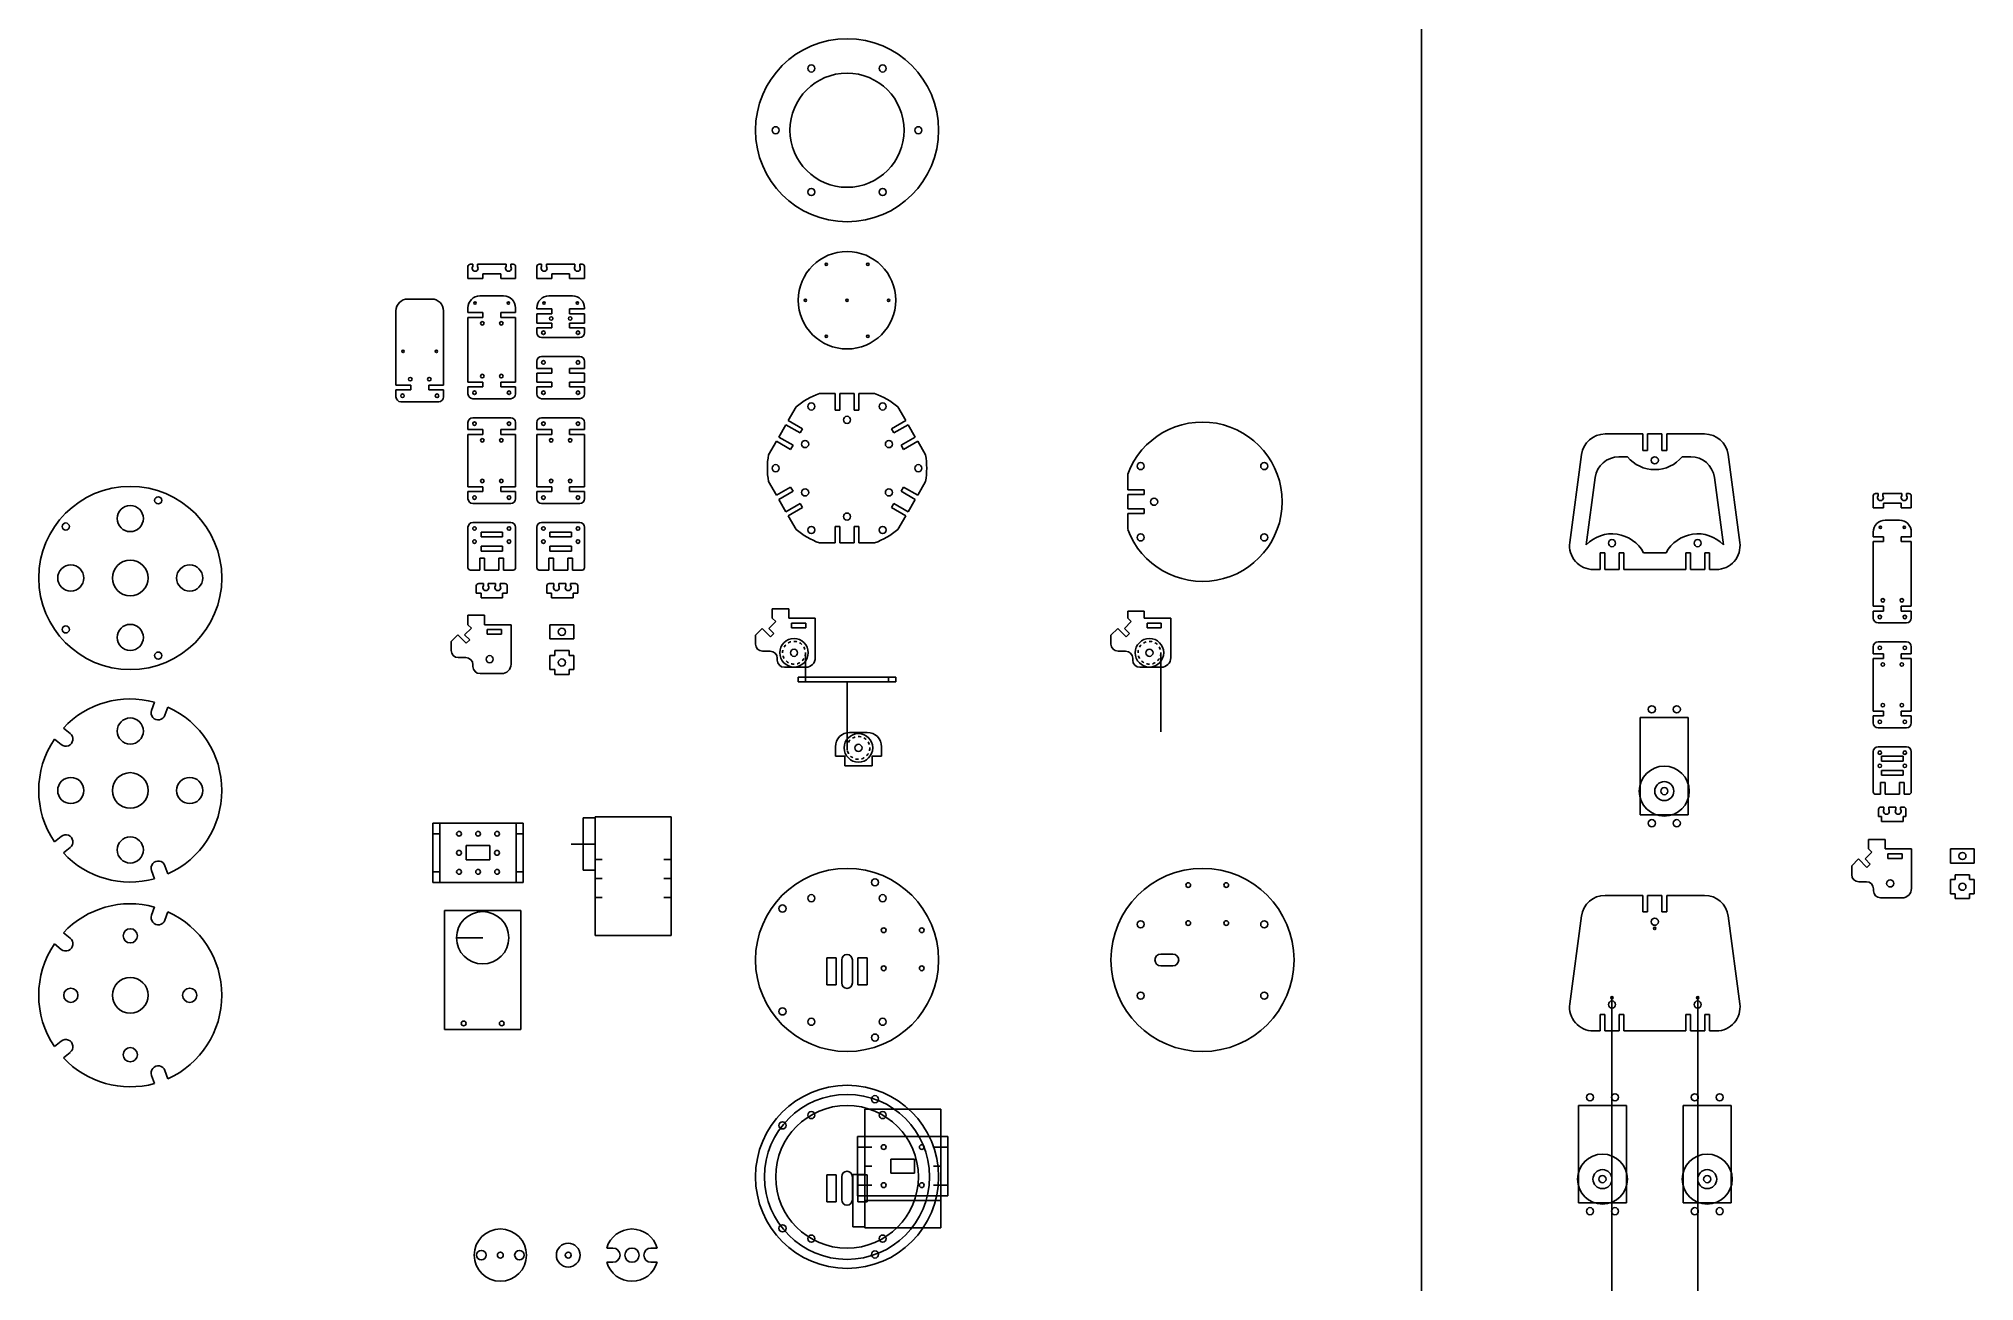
# Model space of a CAD drawing. Header units: millimetres. Extents: x 2248 to 3062, y 997 to 1520.
import ezdxf

# ---------------------------------------------------------------- set-up
doc = ezdxf.new("R2010")
doc.units = ezdxf.units.MM
doc.linetypes.add('JIS_02_1.2', pattern=[2.5, 1.25, -1.25])

msp = doc.modelspace()

# ---------------------------------------------------------------- linework, layer by layer
for p, q in [((2430.39, 1425.23), (2429.39, 1425.23)), ((2430.39, 1425.23), (2430.39, 1424.23)), ((2432.39, 1425.23), (2432.39, 1424.23)), ((2432.39, 1425.23), (2444.39, 1425.23)), ((2444.39, 1425.23), (2444.39, 1424.23)), ((2446.39, 1425.23), (2446.39, 1424.23)), ((2446.39, 1425.23), (2447.39, 1425.23)), ((2459.37, 1425.23), (2458.37, 1425.23)), ((2459.37, 1425.23), (2459.37, 1424.23)), ((2461.37, 1425.23), (2461.37, 1424.23)), ((2461.37, 1425.23), (2473.37, 1425.23)), ((2473.37, 1425.23), (2473.37, 1424.23)), ((2475.37, 1425.23), (2475.37, 1424.23)), ((2475.37, 1425.23), (2476.37, 1425.23)), ((2428.39, 1419.23), (2428.39, 1424.23)), ((2428.39, 1419.23), (2434.64, 1419.23)), ((2434.64, 1421.23), (2442.14, 1421.23)), ((2434.64, 1421.23), (2434.64, 1419.23)), ((2442.14, 1421.23), (2442.14, 1419.23)), ((2442.14, 1419.23), (2448.39, 1419.23)), ((2448.39, 1424.23), (2448.39, 1419.23)), ((2457.37, 1419.23), (2457.37, 1424.23)), ((2457.37, 1419.23), (2463.62, 1419.23)), ((2463.62, 1421.23), (2471.12, 1421.23)), ((2463.62, 1421.23), (2463.62, 1419.23)), ((2471.12, 1421.23), (2471.12, 1419.23)), ((2471.12, 1419.23), (2477.37, 1419.23)), ((2477.37, 1424.23), (2477.37, 1419.23)), ((2403.11, 1410.58), (2413.11, 1410.58)), ((2431.39, 1408.36), (2431.39, 1408.36)), ((2433.39, 1411.86), (2443.39, 1411.86)), ((2462.37, 1411.86), (2472.37, 1411.86)), ((2398.11, 1405.58), (2398.11, 1374.38)), ((2418.11, 1374.38), (2418.11, 1405.58)), ((2428.39, 1406.86), (2428.39, 1404.86)), ((2434.64, 1404.86), (2428.39, 1404.86)), ((2434.64, 1402.86), (2428.39, 1402.86)), ((2428.39, 1402.86), (2428.39, 1375.66)), ((2434.64, 1404.86), (2434.64, 1402.86)), ((2442.14, 1404.86), (2448.39, 1404.86)), ((2442.14, 1404.86), (2442.14, 1402.86)), ((2442.14, 1402.86), (2448.39, 1402.86)), ((2448.39, 1404.86), (2448.39, 1406.86)), ((2448.39, 1375.66), (2448.39, 1402.86)), ((2457.37, 1406.4), (2457.37, 1406.86)), ((2463.62, 1406.4), (2457.37, 1406.4)), ((2463.62, 1404.4), (2457.37, 1404.4)), ((2457.37, 1400.4), (2457.37, 1404.4)), ((2463.62, 1400.4), (2457.37, 1400.4)), ((2463.62, 1406.4), (2463.62, 1404.4)), ((2463.62, 1400.4), (2463.62, 1398.4)), ((2471.12, 1406.4), (2477.37, 1406.4)), ((2471.12, 1406.4), (2471.12, 1404.4)), ((2471.12, 1404.4), (2477.37, 1404.4)), ((2471.12, 1400.4), (2477.37, 1400.4)), ((2471.12, 1400.4), (2471.12, 1398.4)), ((2477.37, 1406.4), (2477.37, 1406.86)), ((2477.37, 1400.4), (2477.37, 1404.4)), ((2457.37, 1396.4), (2457.37, 1398.4)), ((2463.62, 1398.4), (2457.37, 1398.4)), ((2459.37, 1394.4), (2475.37, 1394.4)), ((2471.12, 1398.4), (2477.37, 1398.4)), ((2477.37, 1396.4), (2477.37, 1398.4)), ((2401.11, 1388.08), (2401.11, 1388.08)), ((2457.37, 1384.4), (2457.37, 1381.4)), ((2459.37, 1386.4), (2475.37, 1386.4)), ((2477.37, 1384.4), (2477.37, 1381.4)), ((2434.64, 1375.66), (2428.39, 1375.66)), ((2434.64, 1373.66), (2434.64, 1375.66)), ((2442.14, 1373.66), (2442.14, 1375.66)), ((2442.14, 1375.66), (2448.39, 1375.66)), ((2463.62, 1381.4), (2457.37, 1381.4)), ((2463.62, 1379.4), (2457.37, 1379.4)), ((2457.37, 1379.4), (2457.37, 1375.66)), ((2463.62, 1375.66), (2457.37, 1375.66)), ((2463.62, 1381.4), (2463.62, 1379.4)), ((2463.62, 1373.66), (2463.62, 1375.66)), ((2471.12, 1381.4), (2477.37, 1381.4)), ((2471.12, 1381.4), (2471.12, 1379.4)), ((2471.12, 1379.4), (2477.37, 1379.4)), ((2471.12, 1373.66), (2471.12, 1375.66)), ((2471.12, 1375.66), (2477.37, 1375.66)), ((2477.37, 1379.4), (2477.37, 1375.66)), ((2398.11, 1374.38), (2404.36, 1374.38)), ((2398.11, 1372.38), (2398.11, 1369.38)), ((2404.36, 1372.38), (2398.11, 1372.38)), ((2404.36, 1372.38), (2404.36, 1374.38)), ((2411.86, 1372.38), (2411.86, 1374.38)), ((2411.86, 1374.38), (2418.11, 1374.38)), ((2411.86, 1372.38), (2418.11, 1372.38)), ((2418.11, 1372.38), (2418.11, 1369.38)), ((2428.39, 1373.66), (2428.39, 1370.66)), ((2434.64, 1373.66), (2428.39, 1373.66)), ((2430.39, 1368.66), (2446.39, 1368.66)), ((2442.14, 1373.66), (2448.39, 1373.66)), ((2448.39, 1373.66), (2448.39, 1370.66)), ((2463.62, 1373.66), (2457.37, 1373.66)), ((2457.37, 1373.66), (2457.37, 1370.66)), ((2459.37, 1368.66), (2475.37, 1368.66)), ((2471.12, 1373.66), (2477.37, 1373.66)), ((2477.37, 1373.66), (2477.37, 1370.66)), ((2582.78, 1370.83), (2576.16, 1370.83)), ((2582.78, 1363.89), (2582.78, 1370.83)), ((2584.78, 1370.83), (2584.78, 1363.89)), ((2590.78, 1370.83), (2584.78, 1370.83)), ((2590.78, 1370.83), (2584.78, 1370.83)), ((2590.78, 1370.83), (2590.78, 1363.89)), ((2592.78, 1363.89), (2592.78, 1370.83)), ((2599.39, 1370.83), (2592.78, 1370.83)), ((2400.11, 1367.38), (2416.11, 1367.38)), ((2430.39, 1360.66), (2446.39, 1360.66)), ((2459.37, 1360.66), (2475.37, 1360.66)), ((2566.37, 1365.18), (2563.06, 1359.45)), ((2569.07, 1355.98), (2563.06, 1359.45)), ((2582.78, 1363.89), (2584.78, 1363.89)), ((2590.78, 1363.89), (2592.78, 1363.89)), ((2606.48, 1355.98), (2612.49, 1359.45)), ((2609.18, 1365.18), (2612.49, 1359.45)), ((2428.39, 1358.66), (2428.39, 1355.66)), ((2434.64, 1355.66), (2428.39, 1355.66)), ((2434.64, 1353.66), (2428.39, 1353.66)), ((2428.39, 1353.66), (2428.39, 1331.56)), ((2434.64, 1355.66), (2434.64, 1353.66)), ((2442.14, 1355.66), (2448.39, 1355.66)), ((2442.14, 1355.66), (2442.14, 1353.66)), ((2442.14, 1353.66), (2448.39, 1353.66)), ((2448.39, 1355.66), (2448.39, 1358.66)), ((2448.39, 1353.66), (2448.39, 1331.56)), ((2457.37, 1358.66), (2457.37, 1355.66)), ((2463.62, 1355.66), (2457.37, 1355.66)), ((2463.62, 1353.66), (2457.37, 1353.66)), ((2457.37, 1353.66), (2457.37, 1331.56)), ((2463.62, 1355.66), (2463.62, 1353.66)), ((2471.12, 1355.66), (2477.37, 1355.66)), ((2471.12, 1355.66), (2471.12, 1353.66)), ((2471.12, 1353.66), (2477.37, 1353.66)), ((2477.37, 1355.66), (2477.37, 1358.66)), ((2477.37, 1353.66), (2477.37, 1331.56)), ((2562.06, 1357.72), (2559.06, 1352.52)), ((2562.06, 1357.72), (2559.06, 1352.52)), ((2559.06, 1352.52), (2565.07, 1349.05)), ((2562.06, 1357.72), (2568.07, 1354.25)), ((2568.07, 1354.25), (2569.07, 1355.98)), ((2607.48, 1354.25), (2606.48, 1355.98)), ((2613.49, 1357.72), (2607.48, 1354.25)), ((2616.49, 1352.52), (2610.48, 1349.05)), ((2613.49, 1357.72), (2616.49, 1352.52)), ((2613.49, 1357.72), (2616.49, 1352.52)), ((2922.45, 1353.82), (2906.53, 1353.82)), ((2922.45, 1346.89), (2922.45, 1353.82)), ((2924.45, 1353.82), (2924.45, 1346.89)), ((2930.45, 1353.82), (2924.45, 1353.82)), ((2930.45, 1353.82), (2924.45, 1353.82)), ((2930.45, 1353.82), (2930.45, 1346.89)), ((2932.45, 1346.89), (2932.45, 1353.82)), ((2932.45, 1353.82), (2948.38, 1353.82)), ((2558.06, 1350.79), (2554.75, 1345.06)), ((2564.07, 1347.32), (2558.06, 1350.79)), ((2564.07, 1347.32), (2565.07, 1349.05)), ((2611.48, 1347.32), (2610.48, 1349.05)), ((2611.48, 1347.32), (2617.49, 1350.79)), ((2617.49, 1350.79), (2620.8, 1345.06)), ((2891.68, 1308.15), (2896.61, 1345.15)), ((2912.33, 1344.22), (2915.93, 1344.22)), ((2922.45, 1346.89), (2924.45, 1346.89)), ((2930.45, 1346.89), (2932.45, 1346.89)), ((2942.57, 1344.24), (2938.99, 1344.23)), ((2963.22, 1308.15), (2958.29, 1345.15)), ((2705.83, 1336.94), (2705.83, 1330.32)), ((2898.64, 1307.22), (2902.41, 1335.54)), ((2956.31, 1307.23), (2952.5, 1335.57)), ((2434.64, 1331.56), (2428.39, 1331.56)), ((2428.39, 1326.56), (2428.39, 1329.56)), ((2434.64, 1329.56), (2428.39, 1329.56)), ((2434.64, 1329.56), (2434.64, 1331.56)), ((2442.14, 1331.56), (2448.39, 1331.56)), ((2442.14, 1329.56), (2442.14, 1331.56)), ((2442.14, 1329.56), (2448.39, 1329.56)), ((2448.39, 1329.56), (2448.39, 1326.56)), ((2463.62, 1331.56), (2457.37, 1331.56)), ((2457.37, 1326.56), (2457.37, 1329.56)), ((2463.62, 1329.56), (2457.37, 1329.56)), ((2463.62, 1329.56), (2463.62, 1331.56)), ((2471.12, 1331.56), (2477.37, 1331.56)), ((2471.12, 1329.56), (2471.12, 1331.56)), ((2471.12, 1329.56), (2477.37, 1329.56)), ((2477.37, 1329.56), (2477.37, 1326.56)), ((2554.75, 1333.76), (2558.06, 1328.03)), ((2564.07, 1331.5), (2558.06, 1328.03)), ((2559.06, 1326.3), (2565.07, 1329.76)), ((2565.07, 1329.76), (2564.07, 1331.5)), ((2611.48, 1331.5), (2610.48, 1329.76)), ((2616.49, 1326.3), (2610.48, 1329.76)), ((2611.48, 1331.5), (2617.49, 1328.03)), ((2617.49, 1328.03), (2620.8, 1333.76)), ((2712.77, 1330.32), (2705.83, 1330.32)), ((2705.83, 1328.32), (2712.77, 1328.32)), ((2705.83, 1328.32), (2705.83, 1322.32)), ((2705.83, 1328.32), (2705.83, 1322.32)), ((2712.77, 1328.32), (2712.77, 1330.32)), ((3019.33, 1322.78), (3019.33, 1327.78)), ((3021.33, 1328.78), (3020.33, 1328.78)), ((3021.33, 1328.78), (3021.33, 1327.78)), ((3023.33, 1328.78), (3023.33, 1327.78)), ((3023.33, 1328.78), (3031.33, 1328.78)), ((3031.33, 1328.78), (3031.33, 1327.78)), ((3033.33, 1328.78), (3033.33, 1327.78)), ((3033.33, 1328.78), (3034.33, 1328.78)), ((3035.33, 1327.78), (3035.33, 1322.78)), ((2430.39, 1324.56), (2446.39, 1324.56)), ((2459.37, 1324.56), (2475.37, 1324.56)), ((2559.06, 1326.3), (2562.06, 1321.1)), ((2559.06, 1326.3), (2562.06, 1321.1)), ((2562.06, 1321.1), (2568.07, 1324.57)), ((2569.07, 1322.84), (2563.06, 1319.37)), ((2563.06, 1319.37), (2566.37, 1313.63)), ((2569.07, 1322.84), (2568.07, 1324.57)), ((2607.48, 1324.57), (2606.48, 1322.84)), ((2606.48, 1322.84), (2612.49, 1319.37)), ((2613.49, 1321.1), (2607.48, 1324.57)), ((2609.18, 1313.63), (2612.49, 1319.37)), ((2613.49, 1321.1), (2616.49, 1326.3)), ((2613.49, 1321.1), (2616.49, 1326.3)), ((2705.83, 1322.32), (2712.77, 1322.32)), ((2712.77, 1320.32), (2705.83, 1320.32)), ((2705.83, 1320.32), (2705.83, 1313.71)), ((2712.77, 1320.32), (2712.77, 1322.32)), ((3019.33, 1322.78), (3023.58, 1322.78)), ((3031.08, 1324.78), (3023.58, 1324.78)), ((3023.58, 1324.78), (3023.58, 1322.78)), ((3031.08, 1322.78), (3031.08, 1324.78)), ((3035.33, 1322.78), (3031.08, 1322.78)), ((2428.39, 1314.56), (2428.39, 1297.56)), ((2430.39, 1316.56), (2446.39, 1316.56)), ((2433.89, 1312.56), (2442.89, 1312.56)), ((2433.89, 1310.56), (2433.89, 1312.56)), ((2433.89, 1310.56), (2442.89, 1310.56)), ((2442.89, 1310.56), (2442.89, 1312.56)), ((2448.39, 1314.56), (2448.39, 1297.56)), ((2457.37, 1314.56), (2457.37, 1297.56)), ((2459.37, 1316.56), (2475.37, 1316.56)), ((2462.87, 1312.56), (2471.87, 1312.56)), ((2462.87, 1310.56), (2462.87, 1312.56)), ((2462.87, 1310.56), (2471.87, 1310.56)), ((2471.87, 1310.56), (2471.87, 1312.56)), ((2477.37, 1314.56), (2477.37, 1297.56)), ((2584.78, 1314.93), (2582.78, 1314.93)), ((2582.78, 1314.93), (2582.78, 1307.99)), ((2584.78, 1307.99), (2584.78, 1314.93)), ((2592.78, 1314.93), (2590.78, 1314.93)), ((2590.78, 1307.99), (2590.78, 1314.93)), ((2592.78, 1314.93), (2592.78, 1307.99)), ((3019.33, 1312.56), (3019.33, 1310.56)), ((3019.33, 1310.56), (3023.58, 1310.56)), ((3022.33, 1314.06), (3022.33, 1314.06)), ((3023.58, 1310.56), (3023.58, 1308.56)), ((3024.33, 1317.56), (3030.33, 1317.56)), ((3035.33, 1310.56), (3031.08, 1310.56)), ((3031.08, 1310.56), (3031.08, 1308.56)), ((3035.33, 1310.56), (3035.33, 1312.56)), ((2433.89, 1306.56), (2442.89, 1306.56)), ((2433.89, 1304.56), (2433.89, 1306.56)), ((2433.89, 1304.56), (2442.89, 1304.56)), ((2442.89, 1304.56), (2442.89, 1306.56)), ((2462.87, 1306.56), (2471.87, 1306.56)), ((2462.87, 1304.56), (2462.87, 1306.56)), ((2462.87, 1304.56), (2471.87, 1304.56)), ((2471.87, 1304.56), (2471.87, 1306.56)), ((2576.16, 1307.99), (2582.78, 1307.99)), ((2584.78, 1307.99), (2590.78, 1307.99)), ((2584.78, 1307.99), (2590.78, 1307.99)), ((2592.78, 1307.99), (2599.39, 1307.99)), ((2906.45, 1303.76), (2904.45, 1303.76)), ((2904.45, 1303.76), (2904.45, 1296.82)), ((2906.45, 1296.82), (2906.45, 1303.76)), ((2914.45, 1303.76), (2912.45, 1303.76)), ((2912.45, 1296.82), (2912.45, 1303.76)), ((2914.45, 1303.76), (2914.45, 1296.82)), ((2922.75, 1303.76), (2932.21, 1303.76)), ((2942.5, 1303.76), (2940.5, 1303.76)), ((2940.5, 1303.76), (2940.5, 1296.82)), ((2942.5, 1296.82), (2942.5, 1303.76)), ((2950.5, 1303.76), (2948.5, 1303.76)), ((2948.5, 1296.82), (2948.5, 1303.76)), ((2950.5, 1303.76), (2950.5, 1296.82)), ((3019.33, 1308.56), (3019.33, 1281.36)), ((3023.58, 1308.56), (3019.33, 1308.56)), ((3031.08, 1308.56), (3035.33, 1308.56)), ((3035.33, 1281.36), (3035.33, 1308.56)), ((2429.39, 1296.56), (2433.39, 1296.56)), ((2435.39, 1301.56), (2433.39, 1301.56)), ((2433.39, 1301.56), (2433.39, 1296.56)), ((2433.39, 1296.56), (2433.39, 1296.56)), ((2435.39, 1301.56), (2435.39, 1296.56)), ((2435.39, 1296.56), (2441.39, 1296.56)), ((2441.39, 1301.56), (2441.39, 1296.56)), ((2441.39, 1301.56), (2443.39, 1301.56)), ((2443.39, 1301.56), (2443.39, 1296.56)), ((2443.39, 1296.56), (2447.39, 1296.56)), ((2458.37, 1296.56), (2462.37, 1296.56)), ((2464.37, 1301.56), (2462.37, 1301.56)), ((2462.37, 1301.56), (2462.37, 1296.56)), ((2462.37, 1296.56), (2462.37, 1296.56)), ((2464.37, 1301.56), (2464.37, 1296.56)), ((2464.37, 1296.56), (2470.37, 1296.56)), ((2470.37, 1301.56), (2470.37, 1296.56)), ((2470.37, 1301.56), (2472.37, 1301.56)), ((2472.37, 1301.56), (2472.37, 1296.56)), ((2472.37, 1296.56), (2476.37, 1296.56)), ((2904.45, 1296.82), (2901.59, 1296.82)), ((2906.45, 1296.82), (2912.45, 1296.82)), ((2906.45, 1296.82), (2912.45, 1296.82)), ((2940.5, 1296.82), (2914.45, 1296.82)), ((2919.45, 1296.82), (2919.45, 1296.82)), ((2935.5, 1296.82), (2935.5, 1296.82)), ((2942.5, 1296.82), (2948.5, 1296.82)), ((2942.5, 1296.82), (2948.5, 1296.82)), ((2950.5, 1296.82), (2953.31, 1296.82)), ((2431.89, 1286.92), (2431.89, 1289.92)), ((2433.89, 1286.92), (2431.89, 1286.92)), ((2434.89, 1290.92), (2432.89, 1290.92)), ((2433.89, 1286.92), (2433.89, 1284.92)), ((2434.89, 1290.92), (2434.89, 1289.92)), ((2436.89, 1290.92), (2439.89, 1290.92)), ((2436.89, 1290.92), (2436.89, 1289.92)), ((2439.89, 1290.92), (2439.89, 1289.92)), ((2441.89, 1290.92), (2443.89, 1290.92)), ((2441.89, 1290.92), (2441.89, 1289.92)), ((2442.89, 1286.92), (2442.89, 1284.92)), ((2442.89, 1286.92), (2444.89, 1286.92)), ((2444.89, 1286.92), (2444.89, 1289.92)), ((2461.55, 1286.92), (2461.55, 1289.92)), ((2463.55, 1286.92), (2461.55, 1286.92)), ((2464.55, 1290.92), (2462.55, 1290.92)), ((2463.55, 1286.92), (2463.55, 1284.92)), ((2464.55, 1290.92), (2464.55, 1289.92)), ((2466.55, 1290.92), (2469.55, 1290.92)), ((2466.55, 1290.92), (2466.55, 1289.92)), ((2469.55, 1290.92), (2469.55, 1289.92)), ((2471.55, 1290.92), (2473.55, 1290.92)), ((2471.55, 1290.92), (2471.55, 1289.92)), ((2472.55, 1286.92), (2472.55, 1284.92)), ((2472.55, 1286.92), (2474.55, 1286.92)), ((2474.55, 1286.92), (2474.55, 1289.92)), ((2433.89, 1284.92), (2442.89, 1284.92)), ((2463.55, 1284.92), (2472.55, 1284.92)), ((2556.35, 1280.3), (2563.29, 1280.3)), ((2556.35, 1276.3), (2556.35, 1280.3)), ((2563.29, 1276.3), (2563.29, 1280.3)), ((2705.83, 1279.3), (2712.77, 1279.3)), ((2705.83, 1276.3), (2705.83, 1279.3)), ((2712.77, 1279.3), (2712.77, 1276.3)), ((3019.33, 1281.36), (3023.58, 1281.36)), ((3019.33, 1279.36), (3019.33, 1276.36)), ((3023.58, 1279.36), (3019.33, 1279.36)), ((3023.58, 1281.36), (3023.58, 1279.36)), ((3035.33, 1281.36), (3031.08, 1281.36)), ((3031.08, 1281.36), (3031.08, 1279.36)), ((3031.08, 1279.36), (3035.33, 1279.36)), ((3035.33, 1279.36), (3035.33, 1276.36)), ((2426.98, 1269.36), (2429.8, 1272.19)), ((2428.39, 1277.6), (2435.33, 1277.6)), ((2428.39, 1273.6), (2428.39, 1277.6)), ((2429.8, 1272.19), (2428.39, 1273.6)), ((2435.33, 1273.6), (2435.33, 1277.6)), ((2435.33, 1273.6), (2446.48, 1273.6)), ((2436.48, 1269.6), (2436.48, 1271.6)), ((2436.48, 1271.6), (2442.48, 1271.6)), ((2442.48, 1269.6), (2442.48, 1271.6)), ((2446.48, 1273.6), (2446.48, 1257.01)), ((2462.87, 1273.6), (2462.87, 1267.6)), ((2462.87, 1273.6), (2472.87, 1273.6)), ((2472.87, 1273.6), (2472.87, 1267.6)), ((2552.11, 1272.06), (2549.28, 1269.23)), ((2555.65, 1268.52), (2552.11, 1272.06)), ((2554.94, 1272.06), (2557.77, 1274.88)), ((2557.06, 1269.93), (2554.94, 1272.06)), ((2555.65, 1268.52), (2557.06, 1269.93)), ((2557.77, 1274.88), (2556.35, 1276.3)), ((2563.29, 1276.3), (2574.44, 1276.3)), ((2564.44, 1272.3), (2564.44, 1274.3)), ((2564.44, 1274.3), (2570.44, 1274.3)), ((2570.44, 1272.3), (2564.44, 1272.3)), ((2570.44, 1272.3), (2570.44, 1274.3)), ((2574.44, 1276.3), (2574.44, 1259.71)), ((2701.59, 1272.06), (2698.76, 1269.23)), ((2705.13, 1268.52), (2701.59, 1272.06)), ((2704.42, 1272.06), (2707.25, 1274.88)), ((2706.54, 1269.93), (2704.42, 1272.06)), ((2705.13, 1268.52), (2706.54, 1269.93)), ((2707.25, 1274.88), (2705.83, 1276.3)), ((2712.77, 1276.3), (2723.92, 1276.3)), ((2713.92, 1272.3), (2713.92, 1274.3)), ((2713.92, 1274.3), (2719.92, 1274.3)), ((2719.92, 1272.3), (2713.92, 1272.3)), ((2719.92, 1272.3), (2719.92, 1274.3)), ((2723.92, 1276.3), (2723.92, 1259.71)), ((3021.33, 1274.36), (3033.33, 1274.36)), ((2424.15, 1269.36), (2421.32, 1266.53)), ((2421.32, 1262.77), (2421.32, 1266.53)), ((2427.68, 1265.82), (2424.15, 1269.36)), ((2429.1, 1267.24), (2426.98, 1269.36)), ((2427.68, 1265.82), (2429.1, 1267.24)), ((2442.48, 1269.6), (2436.48, 1269.6)), ((2472.87, 1267.6), (2462.87, 1267.6)), ((2470.87, 1262.69), (2464.87, 1262.69)), ((2464.87, 1262.69), (2464.87, 1260.69)), ((2470.87, 1260.69), (2470.87, 1262.69)), ((2549.28, 1265.47), (2549.28, 1269.23)), ((2552.28, 1262.47), (2555.11, 1262.47)), ((2555.44, 1262.47), (2555.11, 1262.47)), ((2570.28, 1251.59), (2570.28, 1261.79)), ((2698.76, 1265.47), (2698.76, 1269.23)), ((2701.76, 1262.47), (2704.59, 1262.47)), ((2704.92, 1262.47), (2704.59, 1262.47)), ((2719.75, 1261.79), (2719.75, 1228.61)), ((3019.33, 1264.36), (3019.33, 1261.36)), ((3021.33, 1266.36), (3033.33, 1266.36)), ((3035.33, 1261.36), (3035.33, 1264.36)), ((2424.32, 1259.77), (2427.15, 1259.77)), ((2427.48, 1259.77), (2427.15, 1259.77)), ((2430.48, 1256.01), (2430.48, 1256.77)), ((2464.87, 1260.69), (2462.87, 1260.69)), ((2462.87, 1260.69), (2462.87, 1254.69)), ((2462.87, 1254.69), (2464.87, 1254.69)), ((2464.87, 1254.69), (2464.87, 1252.69)), ((2470.87, 1260.69), (2472.87, 1260.69)), ((2470.87, 1252.69), (2470.87, 1254.69)), ((2472.87, 1254.69), (2470.87, 1254.69)), ((2472.87, 1260.69), (2472.87, 1254.69)), ((2558.44, 1258.71), (2558.44, 1259.47)), ((2570.44, 1255.71), (2561.44, 1255.71)), ((2707.92, 1258.71), (2707.92, 1259.47)), ((2719.92, 1255.71), (2710.92, 1255.71)), ((3019.33, 1261.36), (3023.58, 1261.36)), ((3019.33, 1259.36), (3019.33, 1237.26)), ((3023.58, 1259.36), (3019.33, 1259.36)), ((3023.58, 1261.36), (3023.58, 1259.36)), ((3035.33, 1261.36), (3031.08, 1261.36)), ((3031.08, 1261.36), (3031.08, 1259.36)), ((3031.08, 1259.36), (3035.33, 1259.36)), ((3035.33, 1259.36), (3035.33, 1237.26)), ((2442.48, 1253.01), (2433.48, 1253.01)), ((2464.87, 1252.69), (2470.87, 1252.69)), ((2567.28, 1251.59), (2567.28, 1249.59)), ((2567.28, 1251.59), (2608.28, 1251.59)), ((2567.28, 1249.59), (2608.28, 1249.59)), ((2570.28, 1251.59), (2570.28, 1249.59)), ((2587.78, 1220.8), (2587.78, 1249.59)), ((2605.28, 1251.59), (2605.28, 1249.59)), ((2608.28, 1249.59), (2608.28, 1251.59)), ((2295.31, 1237.55), (2296.55, 1241)), ((2300.96, 1235.51), (2302.2, 1238.96)), ((3019.33, 1237.26), (3023.58, 1237.26)), ((3023.58, 1237.26), (3023.58, 1235.26)), ((3035.33, 1237.26), (3031.08, 1237.26)), ((3031.08, 1237.26), (3031.08, 1235.26)), ((2261.1, 1227.87), (2258.24, 1230.15)), ((2941.55, 1234.51), (2921.35, 1234.51)), ((2921.35, 1193.61), (2921.35, 1234.51)), ((2941.55, 1193.61), (2941.55, 1234.51)), ((3019.33, 1232.26), (3019.33, 1235.26)), ((3023.58, 1235.26), (3019.33, 1235.26)), ((3021.33, 1230.26), (3033.33, 1230.26)), ((3031.08, 1235.26), (3035.33, 1235.26)), ((3035.33, 1235.26), (3035.33, 1232.26)), ((2257.36, 1223.17), (2254.5, 1225.46)), ((3021.33, 1222.26), (3033.33, 1222.26)), ((2586.88, 1214.3), (2586.88, 1218.3)), ((2598.28, 1214.3), (2586.88, 1214.3)), ((2598.28, 1218.3), (2598.28, 1214.3)), ((3019.33, 1220.26), (3019.33, 1203.26)), ((3022.83, 1218.26), (3031.83, 1218.26)), ((3022.83, 1216.26), (3022.83, 1218.26)), ((3022.83, 1216.26), (3031.83, 1216.26)), ((3031.83, 1216.26), (3031.83, 1218.26)), ((3035.33, 1220.26), (3035.33, 1203.26)), ((3024.33, 1207.26), (3022.33, 1207.26)), ((3022.33, 1207.26), (3022.33, 1202.26)), ((3022.83, 1212.26), (3031.83, 1212.26)), ((3022.83, 1210.26), (3022.83, 1212.26)), ((3022.83, 1210.26), (3031.83, 1210.26)), ((3024.33, 1207.26), (3024.33, 1202.26)), ((3030.33, 1207.26), (3030.33, 1202.26)), ((3030.33, 1207.26), (3032.33, 1207.26)), ((3031.83, 1210.26), (3031.83, 1212.26)), ((3032.33, 1207.26), (3032.33, 1202.26)), ((3020.33, 1202.26), (3022.33, 1202.26)), ((3022.33, 1202.26), (3022.33, 1202.26)), ((3023.83, 1196.87), (3022.58, 1196.87)), ((3023.83, 1196.87), (3023.83, 1195.87)), ((3024.33, 1202.26), (3030.33, 1202.26)), ((3025.83, 1196.87), (3025.83, 1195.87)), ((3025.83, 1196.87), (3028.83, 1196.87)), ((3028.83, 1196.87), (3028.83, 1195.87)), ((3030.83, 1196.87), (3030.83, 1195.87)), ((3030.83, 1196.87), (3032.08, 1196.87)), ((3032.33, 1202.26), (3034.33, 1202.26)), ((2413.61, 1165.17), (2413.61, 1190.17)), ((2413.61, 1190.17), (2451.61, 1190.17)), ((2416.61, 1190.17), (2416.61, 1165.17)), ((2448.61, 1190.17), (2448.61, 1165.17)), ((2451.61, 1190.17), (2451.61, 1165.17)), ((2476.8, 1170.35), (2476.8, 1192.35)), ((2481.8, 1192.35), (2476.8, 1192.35)), ((2481.8, 1142.85), (2481.8, 1192.85)), ((2513.8, 1192.85), (2481.8, 1192.85)), ((2513.8, 1142.85), (2513.8, 1192.85)), ((2921.35, 1193.61), (2941.55, 1193.61)), ((3021.58, 1192.87), (3021.58, 1195.87)), ((3022.83, 1192.87), (3021.58, 1192.87)), ((3022.83, 1192.87), (3022.83, 1190.87)), ((3022.83, 1190.87), (3031.83, 1190.87)), ((3031.83, 1192.87), (3033.08, 1192.87)), ((3031.83, 1192.87), (3031.83, 1190.87)), ((3033.08, 1192.87), (3033.08, 1195.87)), ((2257.36, 1184.57), (2254.49, 1182.29)), ((2413.61, 1185.67), (2416.61, 1185.67)), ((2427.61, 1174.67), (2427.61, 1180.67)), ((2427.61, 1180.67), (2437.61, 1180.67)), ((2437.61, 1180.67), (2437.61, 1174.67)), ((2448.61, 1185.67), (2451.61, 1185.67)), ((2481.8, 1181.35), (2471.8, 1181.35)), ((3017.33, 1183.3), (3024.27, 1183.3)), ((3017.33, 1179.3), (3017.33, 1183.3)), ((3024.27, 1179.3), (3024.27, 1183.3)), ((2261.09, 1179.87), (2258.23, 1177.6)), ((2300.95, 1172.24), (2302.22, 1168.78)), ((2437.61, 1174.67), (2427.61, 1174.67)), ((2484.8, 1174.85), (2481.8, 1174.85)), ((2513.8, 1174.85), (2510.8, 1174.85)), ((3013.09, 1175.06), (3010.26, 1172.23)), ((3010.26, 1168.48), (3010.26, 1172.23)), ((3016.62, 1171.53), (3013.09, 1175.06)), ((3015.91, 1175.06), (3018.74, 1177.89)), ((3018.04, 1172.94), (3015.91, 1175.06)), ((3016.62, 1171.53), (3018.04, 1172.94)), ((3018.74, 1177.89), (3017.33, 1179.3)), ((3024.27, 1179.3), (3035.41, 1179.3)), ((3025.41, 1175.3), (3025.41, 1177.3)), ((3025.41, 1177.3), (3031.41, 1177.3)), ((3031.41, 1175.3), (3025.41, 1175.3)), ((3031.41, 1175.3), (3031.41, 1177.3)), ((3035.41, 1179.3), (3035.41, 1162.71)), ((3051.8, 1179.3), (3051.8, 1173.3)), ((3051.8, 1179.3), (3061.8, 1179.3)), ((3061.8, 1173.3), (3051.8, 1173.3)), ((3061.8, 1179.3), (3061.8, 1173.3)), ((2295.32, 1170.17), (2296.58, 1166.75)), ((2413.61, 1169.67), (2416.61, 1169.67)), ((2451.61, 1165.17), (2413.61, 1165.17)), ((2448.61, 1169.67), (2451.61, 1169.67)), ((2481.8, 1170.35), (2476.8, 1170.35)), ((2484.8, 1166.85), (2481.8, 1166.85)), ((2513.8, 1166.85), (2510.8, 1166.85)), ((3013.26, 1165.48), (3016.09, 1165.48)), ((3016.41, 1165.48), (3016.09, 1165.48)), ((3053.8, 1166.39), (3051.8, 1166.39)), ((3051.8, 1166.39), (3051.8, 1160.39)), ((3059.8, 1168.39), (3053.8, 1168.39)), ((3053.8, 1168.39), (3053.8, 1166.39)), ((3059.8, 1166.39), (3059.8, 1168.39)), ((3059.8, 1166.39), (3061.8, 1166.39)), ((3061.8, 1166.39), (3061.8, 1160.39)), ((2484.8, 1158.85), (2481.8, 1158.85)), ((2513.8, 1158.85), (2510.8, 1158.85)), ((2922.45, 1159.76), (2906.53, 1159.76)), ((2922.45, 1152.83), (2922.45, 1159.76)), ((2924.45, 1159.76), (2924.45, 1152.83)), ((2930.45, 1159.76), (2924.45, 1159.76)), ((2930.45, 1159.76), (2924.45, 1159.76)), ((2930.45, 1159.76), (2930.45, 1152.83)), ((2932.45, 1152.83), (2932.45, 1159.76)), ((2932.45, 1159.76), (2948.38, 1159.76)), ((3019.41, 1161.71), (3019.41, 1162.48)), ((3031.41, 1158.71), (3022.41, 1158.71)), ((3051.8, 1160.39), (3053.8, 1160.39)), ((3053.8, 1160.39), (3053.8, 1158.39)), ((3053.8, 1158.39), (3059.8, 1158.39)), ((3059.8, 1158.39), (3059.8, 1160.39)), ((3061.8, 1160.39), (3059.8, 1160.39)), ((2295.31, 1151.42), (2296.55, 1154.87)), ((2300.96, 1149.39), (2302.2, 1152.84)), ((2418.57, 1103.41), (2418.57, 1153.41)), ((2418.57, 1153.41), (2450.57, 1153.41)), ((2450.57, 1153.41), (2450.57, 1103.41)), ((2891.68, 1114.09), (2896.61, 1151.09)), ((2922.45, 1152.83), (2924.45, 1152.83)), ((2930.45, 1152.83), (2932.45, 1152.83)), ((2963.22, 1114.09), (2958.29, 1151.09)), ((2261.1, 1141.74), (2258.24, 1144.02)), ((2434.57, 1141.91), (2423.57, 1141.91)), ((2481.8, 1142.85), (2513.8, 1142.85)), ((2257.36, 1137.05), (2254.5, 1139.33)), ((2583.28, 1133.49), (2579.28, 1133.49)), ((2579.28, 1133.49), (2579.28, 1122.09)), ((2583.28, 1133.49), (2583.28, 1122.09)), ((2585.53, 1132.66), (2585.53, 1122.91)), ((2590.03, 1132.66), (2590.03, 1122.91)), ((2592.28, 1133.49), (2592.28, 1122.09)), ((2592.28, 1133.49), (2596.28, 1133.49)), ((2596.28, 1122.09), (2596.28, 1133.49)), ((2719.75, 1135.09), (2724.75, 1135.09)), ((2724.75, 1130.09), (2719.75, 1130.09)), ((2579.28, 1122.09), (2583.28, 1122.09)), ((2592.28, 1122.09), (2596.28, 1122.09)), ((2906.45, 1109.7), (2904.45, 1109.7)), ((2904.45, 1109.7), (2904.45, 1102.76)), ((2906.45, 1102.76), (2906.45, 1109.7)), ((2914.45, 1109.7), (2912.45, 1109.7)), ((2912.45, 1102.76), (2912.45, 1109.7)), ((2914.45, 1109.7), (2914.45, 1102.76)), ((2942.5, 1109.7), (2940.5, 1109.7)), ((2940.5, 1109.7), (2940.5, 1102.76)), ((2942.5, 1102.76), (2942.5, 1109.7)), ((2950.5, 1109.7), (2948.5, 1109.7)), ((2948.5, 1102.76), (2948.5, 1109.7)), ((2950.5, 1109.7), (2950.5, 1102.76)), ((2418.57, 1103.41), (2450.57, 1103.41)), ((2904.45, 1102.76), (2901.59, 1102.76)), ((2906.45, 1102.76), (2912.45, 1102.76)), ((2906.45, 1102.76), (2912.45, 1102.76)), ((2940.5, 1102.76), (2914.45, 1102.76)), ((2919.45, 1102.76), (2919.45, 1102.76)), ((2935.5, 1102.76), (2935.5, 1102.76)), ((2942.5, 1102.76), (2948.5, 1102.76)), ((2942.5, 1102.76), (2948.5, 1102.76)), ((2950.5, 1102.76), (2953.31, 1102.76)), ((2257.36, 1098.44), (2254.49, 1096.16)), ((2261.09, 1093.74), (2258.23, 1091.47)), ((2295.32, 1084.05), (2296.58, 1080.62)), ((2300.95, 1086.12), (2302.22, 1082.66)), ((2627.2, 1069.88), (2595.2, 1069.88)), ((2595.2, 1069.88), (2595.2, 1019.88)), ((2627.2, 1069.88), (2627.2, 1019.88)), ((2915.55, 1071.32), (2895.35, 1071.32)), ((2895.35, 1030.42), (2895.35, 1071.32)), ((2915.55, 1030.42), (2915.55, 1071.32)), ((2959.6, 1071.32), (2939.4, 1071.32)), ((2939.4, 1030.42), (2939.4, 1071.32)), ((2959.6, 1030.42), (2959.6, 1071.32)), ((2595.2, 1033.38), (2595.2, 1058.38)), ((2627.2, 1033.38), (2627.2, 1058.38)), ((2595.2, 1053.88), (2598.2, 1053.88)), ((2624.2, 1053.88), (2627.2, 1053.88)), ((2583.28, 1042.28), (2579.28, 1042.28)), ((2579.28, 1042.28), (2579.28, 1030.88)), ((2583.28, 1042.28), (2583.28, 1030.88)), ((2590.2, 1020.38), (2590.2, 1042.38)), ((2595.2, 1042.38), (2590.2, 1042.38)), ((2592.28, 1042.28), (2592.28, 1030.88)), ((2592.28, 1042.28), (2596.28, 1042.28)), ((2595.2, 1045.88), (2598.2, 1045.88)), ((2596.28, 1030.88), (2596.28, 1042.28)), ((2606.2, 1048.88), (2616.2, 1048.88)), ((2606.2, 1042.88), (2606.2, 1048.88)), ((2616.2, 1042.88), (2606.2, 1042.88)), ((2616.2, 1048.88), (2616.2, 1042.88)), ((2624.2, 1045.88), (2627.2, 1045.88)), ((2585.53, 1041.45), (2585.53, 1031.71)), ((2590.03, 1041.45), (2590.03, 1031.71)), ((2595.2, 1037.88), (2598.2, 1037.88)), ((2624.2, 1037.88), (2627.2, 1037.88)), ((2579.28, 1030.88), (2583.28, 1030.88)), ((2592.28, 1030.88), (2596.28, 1030.88)), ((2627.2, 1031.38), (2595.2, 1031.38)), ((2895.35, 1030.42), (2915.55, 1030.42)), ((2939.4, 1030.42), (2959.6, 1030.42)), ((2595.2, 1020.38), (2590.2, 1020.38)), ((2595.2, 1019.88), (2627.2, 1019.88)), ((2489.34, 1011.45), (2486.75, 1011.45)), ((2505.34, 1011.45), (2507.92, 1011.45)), ((2489.34, 1005.45), (2486.75, 1005.45)), ((2505.34, 1005.45), (2507.92, 1005.45))]:
    msp.add_line(p, q)
at = {"color": 0}
for p, q in [((2582.88, 1218.3), (2582.88, 1222.3)), ((2588.88, 1228.3), (2596.28, 1228.3)), ((2602.28, 1218.3), (2602.28, 1222.3)), ((2582.88, 1218.3), (2586.88, 1218.3)), ((2602.28, 1218.3), (2598.28, 1218.3))]:
    msp.add_line(p, q, dxfattribs=at)
at = {"color": 6}
for p, q in [((2592.2, 1058.38), (2630.2, 1058.38)), ((2592.2, 1033.38), (2592.2, 1058.38)), ((2630.2, 1058.38), (2630.2, 1033.38)), ((2595.2, 1053.88), (2592.2, 1053.88)), ((2630.2, 1053.88), (2627.2, 1053.88)), ((2595.2, 1037.88), (2592.2, 1037.88)), ((2630.2, 1037.88), (2627.2, 1037.88)), ((2630.2, 1033.38), (2592.2, 1033.38))]:
    msp.add_line(p, q, dxfattribs=at)
msp.add_xline((2829.3, 1325.32), (0, 1))
for p in [(2909.45, 1116.68), (2945.5, 1116.68)]:
    msp.add_ray(p, (0, -1))
at = {"color": 0}
for centre, radius in [((2587.78, 1481.56), 38.5), ((2286.37, 1293.24), 38.5), ((2437.51, 1259.09), 1.5), ((2592.58, 1221.8), 1.5), ((2587.78, 1132.59), 38.5), ((2737.25, 1132.59), 38.5), ((3026.45, 1164.8), 1.5), ((2711.27, 1147.59), 1.5), ((2763.23, 1147.59), 1.5), ((2711.27, 1117.59), 1.5), ((2763.23, 1117.59), 1.5), ((2587.78, 1041.38), 38.5)]:
    msp.add_circle(centre, radius, dxfattribs=at)
for centre, radius in [((2572.78, 1507.54), 1.5), ((2602.78, 1507.54), 1.5), ((2587.78, 1481.56), 24), ((2557.78, 1481.56), 1.5), ((2617.78, 1481.56), 1.5), ((2572.78, 1455.58), 1.5), ((2602.78, 1455.58), 1.5), ((2587.78, 1410.06), 20.5), ((2579.03, 1425.22), 0.5), ((2596.53, 1425.22), 0.5), ((2431.39, 1408.86), 0.5), ((2445.39, 1408.86), 0.5), ((2460.37, 1408.86), 0.5), ((2474.37, 1408.86), 0.5), ((2570.28, 1410.06), 0.5), ((2587.78, 1410.06), 0.5), ((2605.28, 1410.06), 0.5), ((2434.39, 1400.36), 0.75), ((2442.39, 1400.36), 0.75), ((2463.37, 1402.4), 0.75), ((2471.37, 1402.4), 0.75), ((2460.12, 1396.4), 0.75), ((2474.62, 1396.4), 0.75), ((2579.03, 1394.91), 0.5), ((2596.53, 1394.91), 0.5), ((2401.11, 1388.58), 0.5), ((2415.11, 1388.58), 0.5), ((2460.12, 1383.9), 0.75), ((2474.62, 1383.9), 0.75), ((2404.11, 1376.88), 0.75), ((2412.11, 1376.88), 0.75), ((2434.39, 1378.16), 0.75), ((2442.39, 1378.16), 0.75), ((2400.86, 1369.88), 0.75), ((2415.36, 1369.88), 0.75), ((2431.14, 1371.16), 0.75), ((2445.64, 1371.16), 0.75), ((2460.12, 1371.16), 0.75), ((2474.62, 1371.16), 0.75), ((2572.78, 1365.39), 1.5), ((2587.78, 1359.74), 1.5), ((2602.78, 1365.39), 1.5), ((2431.14, 1358.16), 0.75), ((2434.39, 1351.16), 0.75), ((2442.39, 1351.16), 0.75), ((2445.64, 1358.16), 0.75), ((2460.12, 1358.16), 0.75), ((2463.37, 1351.16), 0.75), ((2471.37, 1351.16), 0.75), ((2474.62, 1358.16), 0.75), ((2570.16, 1349.57), 1.5), ((2605.39, 1349.57), 1.5), ((2927.45, 1342.74), 1.5), ((2557.78, 1339.41), 1.5), ((2617.78, 1339.41), 1.5), ((2711.27, 1340.32), 1.5), ((2763.23, 1340.32), 1.5), ((2298.13, 1325.89), 1.5), ((2431.14, 1327.06), 0.75), ((2434.39, 1334.06), 0.75), ((2442.39, 1334.06), 0.75), ((2445.64, 1327.06), 0.75), ((2460.12, 1327.06), 0.75), ((2463.37, 1334.06), 0.75), ((2471.37, 1334.06), 0.75), ((2474.62, 1327.06), 0.75), ((2570.16, 1329.24), 1.5), ((2605.39, 1329.24), 1.5), ((2716.92, 1325.32), 1.5), ((2286.37, 1318.24), 5.5), ((2587.78, 1319.07), 1.5), ((2259.25, 1314.88), 1.5), ((2431.14, 1314.06), 0.75), ((2445.64, 1314.06), 0.75), ((2460.12, 1314.06), 0.75), ((2474.62, 1314.06), 0.75), ((2572.78, 1313.43), 1.5), ((2602.78, 1313.43), 1.5), ((2711.27, 1310.32), 1.5), ((2763.23, 1310.32), 1.5), ((3022.33, 1314.56), 0.5), ((3032.33, 1314.56), 0.5), ((2431.14, 1308.56), 0.75), ((2445.64, 1308.56), 0.75), ((2460.12, 1308.56), 0.75), ((2474.62, 1308.56), 0.75), ((2909.45, 1307.91), 1.5), ((2945.5, 1307.91), 1.5), ((2261.37, 1293.24), 5.5), ((2286.37, 1293.24), 7.5), ((2311.37, 1293.24), 5.5), ((3023.33, 1283.86), 0.75), ((3031.33, 1283.86), 0.75), ((2259.25, 1271.61), 1.5), ((2286.37, 1268.24), 5.5), ((2467.87, 1270.6), 1.5), ((3022.08, 1276.86), 0.75), ((3032.58, 1276.86), 0.75), ((2298.13, 1260.6), 1.5), ((3022.08, 1263.86), 0.75), ((3032.58, 1263.86), 0.75), ((2467.87, 1257.69), 1.5), ((3023.33, 1256.86), 0.75), ((3031.33, 1256.86), 0.75), ((2926.2, 1238.01), 1.5), ((2936.7, 1238.01), 1.5), ((3023.33, 1239.76), 0.75), ((3031.33, 1239.76), 0.75), ((2286.37, 1228.87), 5.5), ((3022.08, 1232.76), 0.75), ((3032.58, 1232.76), 0.75), ((2931.45, 1203.61), 10.5), ((3022.08, 1219.76), 0.75), ((3022.08, 1214.26), 0.75), ((3032.58, 1219.76), 0.75), ((3032.58, 1214.26), 0.75), ((2261.37, 1203.87), 5.5), ((2286.37, 1203.87), 7.5), ((2311.37, 1203.87), 5.5), ((2931.45, 1203.61), 4), ((2931.45, 1203.61), 1.5), ((2926.2, 1190.11), 1.5), ((2936.7, 1190.11), 1.5), ((2286.37, 1178.87), 5.5), ((2424.62, 1185.67), 1), ((2432.62, 1185.67), 1), ((2440.62, 1185.67), 1), ((2424.62, 1177.67), 1.01), ((2440.6, 1177.67), 1.01), ((3056.8, 1176.3), 1.5), ((2424.62, 1169.67), 1), ((2432.62, 1169.67), 1), ((2440.62, 1169.67), 1), ((2599.53, 1165.23), 1.5), ((2731.25, 1164.1), 1), ((2747.25, 1164.1), 1), ((3056.8, 1163.39), 1.5), ((2572.78, 1158.57), 1.5), ((2602.78, 1158.57), 1.5), ((2434.57, 1141.91), 11), ((2560.65, 1154.22), 1.5), ((2731.25, 1148.1), 1), ((2747.25, 1148.1), 1), ((2927.45, 1148.68), 1.5), ((2286.37, 1142.74), 3), ((2603.19, 1145.09), 1), ((2619.19, 1145.09), 1), ((2927.45, 1145.85), 0.5), ((2286.37, 1117.74), 7.5), ((2603.19, 1129.09), 1), ((2619.19, 1129.09), 1), ((2261.37, 1117.74), 3), ((2311.37, 1117.74), 3), ((2909.45, 1113.85), 1.5), ((2909.45, 1116.68), 0.5), ((2945.5, 1113.85), 1.5), ((2945.5, 1116.68), 0.5), ((2560.65, 1110.95), 1.5), ((2572.78, 1106.61), 1.5), ((2602.78, 1106.61), 1.5), ((2426.57, 1105.91), 1), ((2442.57, 1105.91), 1), ((2599.53, 1099.94), 1.5), ((2286.37, 1092.74), 3), ((2587.78, 1041.38), 34.7), ((2900.2, 1074.83), 1.5), ((2910.7, 1074.82), 1.5), ((2944.25, 1074.83), 1.5), ((2954.75, 1074.82), 1.5), ((2587.78, 1041.38), 30), ((2603.19, 1053.88), 1), ((2619.19, 1053.88), 1), ((2905.45, 1040.42), 10.5), ((2949.5, 1040.42), 10.5), ((2905.45, 1040.42), 4), ((2905.45, 1040.42), 1.5), ((2949.5, 1040.42), 4), ((2949.5, 1040.42), 1.5), ((2603.19, 1037.88), 1), ((2619.19, 1037.88), 1), ((2900.2, 1026.92), 1.5), ((2910.7, 1026.92), 1.5), ((2944.25, 1026.92), 1.5), ((2954.75, 1026.92), 1.5), ((2442, 1008.45), 11), ((2434, 1008.45), 2), ((2442, 1008.45), 1.25), ((2450, 1008.45), 2), ((2470.55, 1008.45), 5), ((2470.55, 1008.45), 1.25), ((2497.34, 1008.45), 3)]:
    msp.add_circle(centre, radius)
at = {"color": 5}
for centre, radius in [((2565.48, 1261.79), 6), ((2565.48, 1261.79), 1.5), ((2714.95, 1261.79), 6), ((2714.95, 1261.79), 1.5), ((2592.58, 1221.8), 6), ((2592.58, 1221.8), 1.5), ((2599.53, 1074.03), 1.5), ((2560.65, 1063.02), 1.5), ((2560.65, 1019.74), 1.5), ((2599.53, 1008.73), 1.5)]:
    msp.add_circle(centre, radius, dxfattribs=at)
at = {"color": 5, "linetype": 'JIS_02_1.2'}
for centre in [(2565.48, 1261.79), (2714.95, 1261.79), (2592.58, 1221.8)]:
    msp.add_circle(centre, 4.8, dxfattribs=at)
at = {"color": 3}
for centre in [(2572.78, 1067.36), (2602.78, 1067.36), (2572.78, 1015.4), (2602.78, 1015.4)]:
    msp.add_circle(centre, 1.5, dxfattribs=at)
for centre, radius, start, end in [((2429.39, 1424.23), 1, 90, 180), ((2447.39, 1424.23), 1, 0, 90), ((2458.37, 1424.23), 1, 90, 180), ((2476.37, 1424.23), 1, 0, 90), ((2431.39, 1423.48), 1.25, 143.1301, 36.8699), ((2445.39, 1423.48), 1.25, 143.1301, 36.8699), ((2460.37, 1423.48), 1.25, 143.1301, 36.8699), ((2474.37, 1423.48), 1.25, 143.1301, 36.8699), ((2403.11, 1405.58), 5, 90, 180), ((2413.11, 1405.58), 5, 0, 90), ((2433.39, 1406.86), 5, 90, 180), ((2443.39, 1406.86), 5, 0, 90), ((2462.37, 1406.86), 5, 90, 180), ((2472.37, 1406.86), 5, 0, 90), ((2459.37, 1396.4), 2, 180, 270), ((2475.37, 1396.4), 2, 270, 0), ((2459.37, 1384.4), 2, 90, 180), ((2475.37, 1384.4), 2, 360, 90), ((2400.11, 1369.38), 2, 180, 270), ((2416.11, 1369.38), 2, 270, 0), ((2430.39, 1370.66), 2, 180, 270), ((2446.39, 1370.66), 2, 270, 0), ((2459.37, 1370.66), 2, 180, 270), ((2475.37, 1370.66), 2, 270, 0), ((2587.78, 1339.41), 33.5, 110.29339, 129.70661), ((2587.78, 1339.41), 33.5, 50.29339, 69.70661), ((2430.39, 1358.66), 2, 90, 180), ((2446.39, 1358.66), 2, 0, 90), ((2459.37, 1358.66), 2, 90, 180), ((2475.37, 1358.66), 2, 0, 90), ((2737.25, 1325.32), 33.5, 200.29339, 159.70661), ((2906.53, 1343.82), 10, 90, 172.40536), ((2948.38, 1343.82), 10, 7.59464, 90), ((2587.78, 1339.41), 33.5, 170.29339, 189.70661), ((2587.78, 1339.41), 33.5, 350.29339, 9.70661), ((2912.33, 1334.22), 10, 90, 172.40536), ((2927.45, 1353.82), 15, 219.82101, 320.2484), ((2942.58, 1334.24), 10, 7.664, 90.06936), ((3020.33, 1327.78), 1, 90, 180), ((3022.33, 1327.03), 1.25, 143.1301, 36.8699), ((3032.33, 1327.03), 1.25, 143.1301, 36.8699), ((3034.33, 1327.78), 1, 0, 90), ((2430.39, 1326.56), 2, 180, 270), ((2446.39, 1326.56), 2, 270, 0), ((2459.37, 1326.56), 2, 180, 270), ((2475.37, 1326.56), 2, 270, 0), ((2430.39, 1314.56), 2, 90, 180), ((2446.39, 1314.56), 2, 0, 90), ((2459.37, 1314.56), 2, 90, 180), ((2475.37, 1314.56), 2, 0, 90), ((2587.78, 1339.41), 33.5, 230.29339, 249.70661), ((2587.78, 1339.41), 33.5, 290.29339, 309.70661), ((2909.45, 1296.82), 15, 27.55647, 136.13656), ((2945.5, 1296.82), 15, 43.91409, 152.44353), ((3024.33, 1312.56), 5, 90, 180), ((3030.33, 1312.56), 5, 0, 90), ((2901.59, 1306.82), 10, 172.40536, 270), ((2953.31, 1306.82), 10, 270, 7.59464), ((2429.39, 1297.56), 1, 180, 270), ((2447.39, 1297.56), 1, 270, 0), ((2458.37, 1297.56), 1, 180, 270), ((2476.37, 1297.56), 1, 270, 0), ((2432.89, 1289.92), 1, 90, 180), ((2435.89, 1289.17), 1.25, 143.1301, 36.8699), ((2440.89, 1289.17), 1.25, 143.1301, 36.8699), ((2443.89, 1289.92), 1, 0, 90), ((2462.55, 1289.92), 1, 90, 180), ((2465.55, 1289.17), 1.25, 143.1301, 36.8699), ((2470.55, 1289.17), 1.25, 143.1301, 36.8699), ((2473.55, 1289.92), 1, 0, 90), ((3021.33, 1276.36), 2, 180, 270), ((3033.33, 1276.36), 2, 270, 0), ((2424.32, 1262.77), 3, 180, 270), ((2552.28, 1265.47), 3, 180, 270), ((2555.44, 1259.47), 3, 0, 90), ((2701.76, 1265.47), 3, 180, 270), ((2704.92, 1259.47), 3, 0, 90), ((3021.33, 1264.36), 2, 90, 180), ((3033.33, 1264.36), 2, 0, 90), ((2427.48, 1256.77), 3, 0, 90), ((2433.48, 1256.01), 3, 180, 270), ((2442.48, 1257.01), 4, 270, 0), ((2561.44, 1258.71), 3, 180, 270), ((2570.44, 1259.71), 4, 270, 0), ((2710.92, 1258.71), 3, 180, 270), ((2719.92, 1259.71), 4, 270, 0), ((2298.13, 1236.51), 3, 159.87416, 340.51399), ((3021.33, 1232.26), 2, 180, 270), ((3033.33, 1232.26), 2, 270, 0), ((2259.25, 1225.51), 3, 231, 51.84312), ((3021.33, 1220.26), 2, 90, 180), ((3033.33, 1220.26), 2, 0, 90), ((3020.33, 1203.26), 1, 180, 270), ((3022.58, 1195.87), 1, 90, 180), ((3032.08, 1195.87), 1, 0, 90), ((3034.33, 1203.26), 1, 270, 0), ((3024.83, 1195.12), 1.25, 143.1301, 36.8699), ((3029.83, 1195.12), 1.25, 143.1301, 36.8699), ((2259.25, 1182.23), 3, 308, 128.84312), ((2298.13, 1171.22), 3, 19.87416, 200.51399), ((3013.26, 1168.48), 3, 180, 270), ((3016.41, 1162.48), 3, 0, 90), ((2906.53, 1149.76), 10, 90, 172.40536), ((2948.38, 1149.76), 10, 7.59464, 90), ((3022.41, 1161.71), 3, 180, 270), ((3031.41, 1162.71), 4, 270, 0), ((2298.13, 1150.39), 3, 159.87416, 340.51399), ((2259.25, 1139.38), 3, 231, 51.84312), ((2587.78, 1132.66), 2.25, 0, 180), ((2719.75, 1132.59), 2.5, 90, 270), ((2724.75, 1132.59), 2.5, 270, 90), ((2587.78, 1122.91), 2.25, 180, 0), ((2901.59, 1112.76), 10, 172.40536, 270), ((2953.31, 1112.76), 10, 270, 7.59464), ((2259.25, 1096.11), 3, 308, 128.84312), ((2298.13, 1085.1), 3, 19.87416, 200.51399), ((2587.78, 1041.45), 2.25, 0, 180), ((2587.78, 1031.71), 2.25, 180, 0), ((2497.34, 1008.45), 11, 15.82662, 164.17338), ((2489.34, 1008.45), 3, 270, 90), ((2505.34, 1008.45), 3, 90, 270), ((2497.34, 1008.45), 11, 195.82662, 344.17338)]:
    msp.add_arc(centre, radius, start, end)
at = {"color": 0}
for centre, radius, start, end in [((2286.37, 1203.87), 38.5, 74.66314, 136.95255), ((2286.37, 1203.87), 38.5, 294.31234, 65.725), ((2286.37, 1203.87), 38.5, 145.89058, 214.09435), ((2588.88, 1222.3), 6, 90, 180), ((2596.28, 1222.3), 6, 0, 90), ((2286.37, 1203.87), 38.5, 223.03241, 285.37403), ((2286.37, 1117.74), 38.5, 74.66314, 136.95255), ((2286.37, 1117.74), 38.5, 294.31234, 65.725), ((2286.37, 1117.74), 38.5, 145.89058, 214.09435), ((2286.37, 1117.74), 38.5, 223.03241, 285.37403)]:
    msp.add_arc(centre, radius, start, end, dxfattribs=at)

doc.saveas('drawing.dxf')
